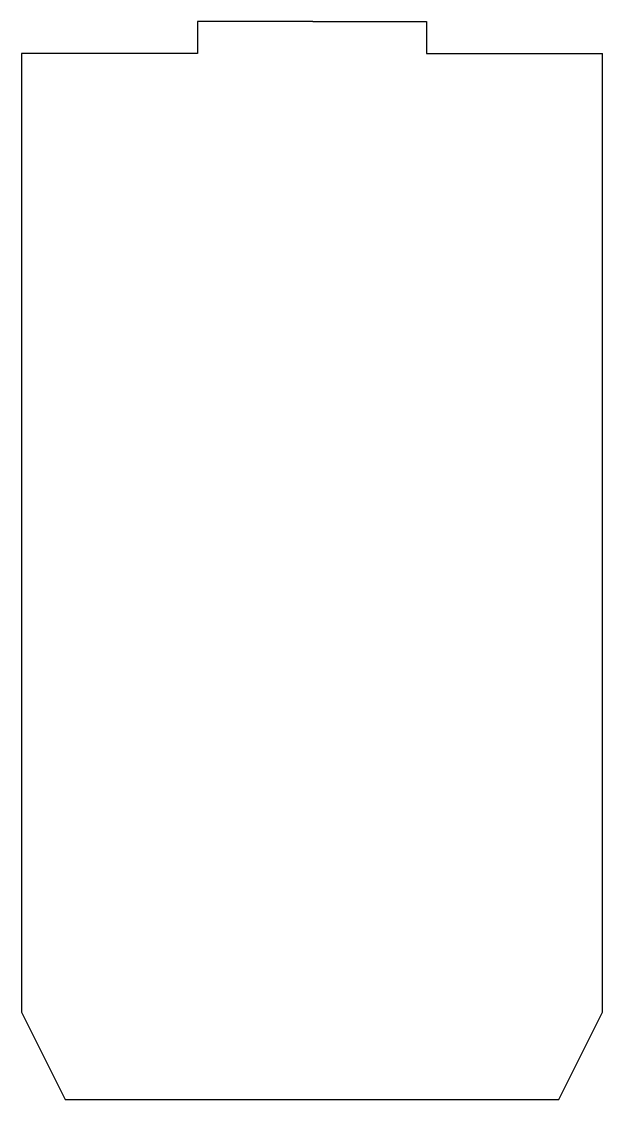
# Model space of a CAD drawing. Header units: inches. Extents: x -0.05 to 0.75, y -0.17 to 1.31.
import ezdxf

# ---------------------------------------------------------------- set-up
doc = ezdxf.new("R2010")
doc.units = ezdxf.units.IN
doc.header["$MEASUREMENT"] = 0
doc.layers.add('20', color=53, linetype='Continuous', true_color=0xcccc66)

msp = doc.modelspace()

# ---------------------------------------------------------------- linework, layer by layer
at = {"layer": '20'}
for p, q in [((0.350984, 1.314173), (0.19252, 1.314173)), ((0.19252, 1.314173), (0.19252, 1.27)), ((0.350984, 1.314173), (0.50748, 1.314173)), ((0.50748, 1.314173), (0.50748, 1.27)), ((0.19252, 1.27), (-0.05, 1.27)), ((-0.05, 1.27), (-0.05, -0.05)), ((0.50748, 1.27), (0.75, 1.27)), ((0.75, -0.05), (0.75, 1.27)), ((-0.05, -0.05), (0.01, -0.17)), ((0.69, -0.17), (0.75, -0.05)), ((0.01, -0.17), (0.69, -0.17))]:
    msp.add_line(p, q, dxfattribs=at)

doc.saveas('drawing.dxf')
